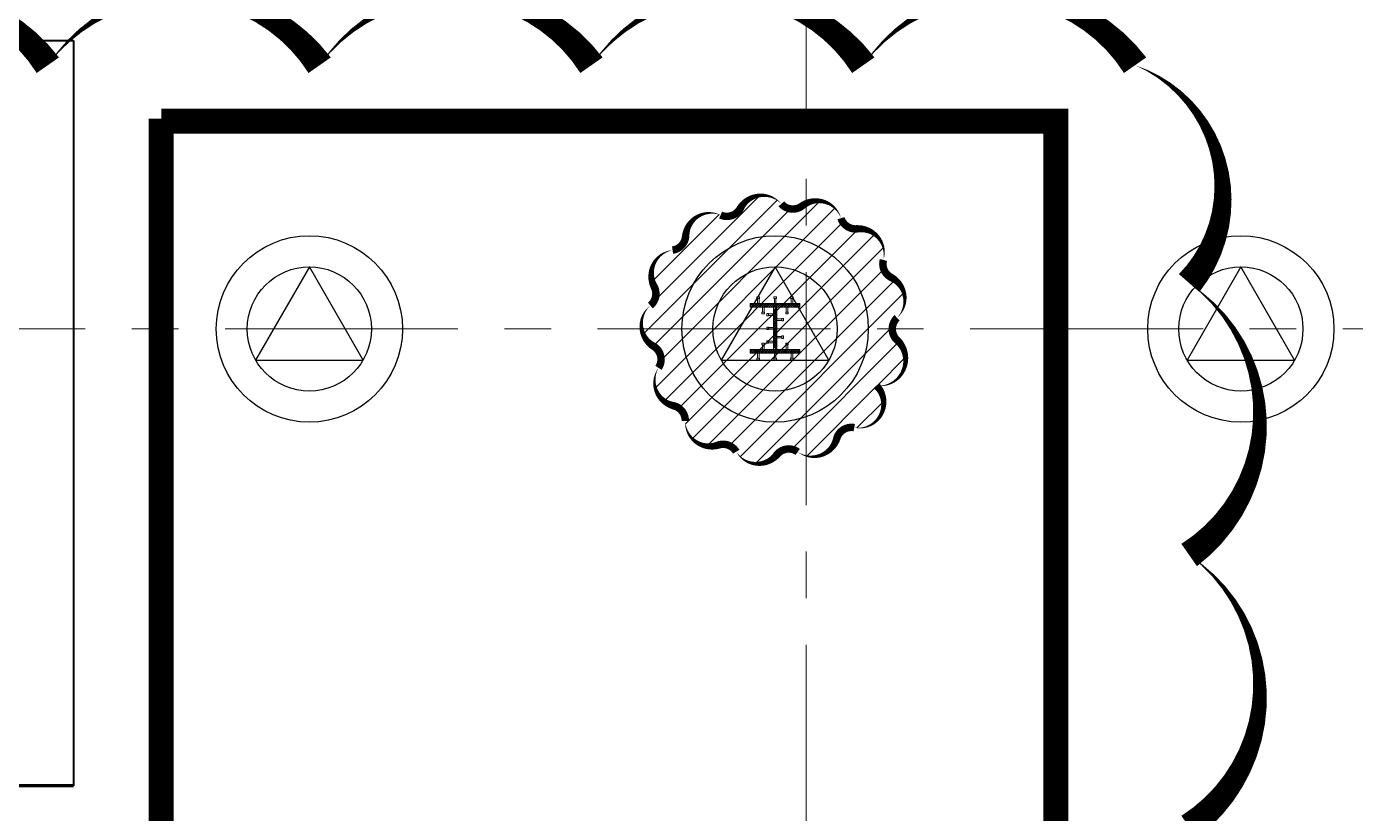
# Model space of a CAD drawing. Header units: millimetres. Extents: x -346728 to 1320345, y -537202 to -385966.
# Drawn here: x 420494 to 431194, y -420565 to -414233 of the extents above; entities that cross this region are included whole.
import ezdxf

# ---------------------------------------------------------------- set-up
doc = ezdxf.new("R2010")
doc.units = ezdxf.units.MM
doc.header["$LTSCALE"] = 100
doc.linetypes.add('ACAD_ISO04W100', pattern=[30, 24, -3, 0, -3])
doc.linetypes.add('X1326_GLB$0$CENTER', pattern=[2, 1.25, -0.25, 0.25, -0.25])
for name, color, linetype, lineweight in [('A-giao thong', 8, 'Continuous', 15), ('KCMANH', 8, 'Continuous', 13), ('KINGPOST', 5, 'Continuous', 20), ('X1326_GLB$0$A-tim', 8, 'X1326_GLB$0$CENTER', 9)]:
    doc.layers.add(name, color=color, linetype=linetype, lineweight=lineweight)
for name, color, linetype in [('hach', 253, 'Continuous'), ('HÀNG RÀO', 50, 'Continuous'), ('PL', 3, 'Continuous'), ('thep doc', 6, 'Continuous')]:
    doc.layers.add(name, color=color, linetype=linetype)
pattern_1 = [(45, (188543.33, 11377564.439), (-8.980256121, 8.980256121), []), (135, (188543.33, 11377564.439), (-8.980256121, -8.980256121), [])]

# ---------------------------------------------------------------- blocks, each defined once
blk = doc.blocks.new('LVL-KHUNGTEN')
blk.add_lwpolyline([(61072.9, 41092.8), (119123.5, 41092.8), (119123.5, 61.9), (61072.9, 61.9)], close=True)
blk = doc.blocks.new('KP50 TOI SAN L1')
at = {"ltscale": 0.1}
h = blk.add_hatch(color=3, dxfattribs=at)
h.dxf.hatch_style = 1
h.paths.add_polyline_path([(14, 171), (-14, 171), (-14, 142)])
h.paths.add_polyline_path([(-14, -142), (-14, -171), (14, -171)])
at = {"layer": 'KCMANH', "linetype": 'ByBlock'}
h = blk.add_hatch(dxfattribs=at)
h.set_pattern_fill('ANSI37', color=3, scale=4, style=0)
h.set_pattern_definition(pattern_1)
h.paths.add_polyline_path([(-200, 200), (-200, 171), (200, 171), (200, 200)])
h = blk.add_hatch(dxfattribs=at)
h.set_pattern_fill('ANSI37', color=3, scale=4, style=0)
h.set_pattern_definition([(45, (188728.93, 11377564.439), (-8.980256121, 8.980256121), []), (135, (188728.93, 11377564.439), (-8.980256121, -8.980256121), [])])
h.paths.add_polyline_path([(14, 171), (-14, 142), (-14, -142), (14, -171)])
h = blk.add_hatch(dxfattribs=at)
h.set_pattern_fill('ANSI37', color=3, scale=4, style=0)
h.set_pattern_definition(pattern_1)
h.paths.add_polyline_path([(-200, -171), (-200, -200), (200, -200), (200, -171)])
for p, q in [((-125, 253), (-146, 253)), ((-146, 240), (-146, 253)), ((-125, 240), (-146, 240)), ((-142, 200), (-142, 240)), ((-129, 200), (-129, 240)), ((-125, 240), (-125, 253)), ((-10, 253), (10, 253)), ((-10, 240), (-10, 253)), ((-10, 240), (10, 240)), ((-6, 200), (-6, 240)), ((6, 200), (6, 240)), ((10, 240), (10, 253)), ((125, 253), (146, 253)), ((125, 240), (125, 253)), ((125, 240), (146, 240)), ((129, 200), (129, 240)), ((142, 200), (142, 240)), ((146, 240), (146, 253)), ((-85, 131), (-106, 131)), ((-106, 131), (-106, 118)), ((-85, 118), (-106, 118)), ((-102, 171), (-102, 131)), ((-89, 171), (-89, 131)), ((-85, 131), (-85, 118)), ((-67, 100), (-67, 120)), ((-54, 120), (-67, 120)), ((-54, 100), (-54, 120)), ((-14, 116), (-54, 116)), ((85, 131), (106, 131)), ((85, 131), (85, 118)), ((85, 118), (106, 118)), ((89, 171), (89, 131)), ((102, 171), (102, 131)), ((106, 131), (106, 118)), ((-54, 100), (-67, 100)), ((-67, 10), (-67, -10)), ((-54, 10), (-67, 10)), ((-14, 104), (-54, 104)), ((-54, 10), (-54, -10)), ((-14, 6), (-54, 6)), ((14, 76), (54, 76)), ((14, 64), (54, 64)), ((54, 60), (54, 80)), ((54, 80), (67, 80)), ((54, 60), (67, 60)), ((67, 60), (67, 80)), ((-54, -10), (-67, -10)), ((-67, -100), (-67, -120)), ((-54, -100), (-67, -100)), ((-14, -6), (-54, -6)), ((-54, -100), (-54, -120)), ((-14, -104), (-54, -104)), ((14, -64), (54, -64)), ((14, -76), (54, -76)), ((54, -60), (54, -80)), ((54, -60), (67, -60)), ((54, -80), (67, -80)), ((67, -60), (67, -80)), ((-142, -200), (-142, -240)), ((-129, -200), (-129, -240)), ((-85, -118), (-106, -118)), ((-106, -131), (-106, -118)), ((-85, -131), (-106, -131)), ((-102, -171), (-102, -131)), ((-89, -171), (-89, -131)), ((-85, -131), (-85, -118)), ((-54, -120), (-67, -120)), ((-14, -116), (-54, -116)), ((-6, -200), (-6, -240)), ((6, -200), (6, -240)), ((85, -118), (106, -118)), ((85, -131), (85, -118)), ((85, -131), (106, -131)), ((89, -171), (89, -131)), ((102, -171), (102, -131)), ((106, -131), (106, -118)), ((129, -200), (129, -240)), ((142, -200), (142, -240)), ((-125, -240), (-146, -240)), ((-146, -240), (-146, -253)), ((-125, -253), (-146, -253)), ((-125, -240), (-125, -253)), ((-10, -240), (10, -240)), ((-10, -240), (-10, -253)), ((-10, -253), (10, -253)), ((10, -240), (10, -253)), ((125, -240), (146, -240)), ((125, -240), (125, -253)), ((125, -253), (146, -253)), ((146, -240), (146, -253))]:
    blk.add_line(p, q, dxfattribs=at)
at = {"layer": 'KCMANH', "color": 3, "linetype": 'ByBlock'}
blk.add_line((-200, 200), (200, 200), dxfattribs=at)
at = {"layer": 'KINGPOST', "color": 3, "linetype": 'ByBlock'}
for p, q in [((-200, 171), (-200, 200)), ((-200, 171), (200, 171)), ((-14, 171), (-14, -171)), ((-14, 142), (14, 171)), ((14, 171), (14, -171)), ((200, 171), (200, 200)), ((-200, -171), (200, -171)), ((-200, -171), (-200, -200)), ((-200, -200), (200, -200)), ((-14, -142), (14, -171)), ((200, -171), (200, -200))]:
    blk.add_line(p, q, dxfattribs=at)
at = {"layer": 'KINGPOST', "color": 6, "linetype": 'ByBlock'}
blk.add_lwpolyline([(-14, 0), (14, 0)], dxfattribs=at)
blk = doc.blocks.new('B1 Kingpost Layout Plan1')
at = {"layer": 'KCMANH', "linetype": 'ByBlock'}
blk.add_blockref('KP50 TOI SAN L1', (55925, -1896, 0), dxfattribs=at)
blk = doc.blocks.new('tank01')
at = {"color": 1, "linetype": 'ACAD_ISO04W100', "lineweight": 100}
blk.add_line((583556.434, 2323786.694), (583543.663, 2323777.055), dxfattribs=at)
at = {"layer": 'HÀNG RÀO', "color": 1, "lineweight": 40}
for p, q in [((583540.049, 2323781.844), (583552.819, 2323791.483)), ((583552.819, 2323791.483), (583556.434, 2323786.694))]:
    blk.add_line(p, q, dxfattribs=at)

msp = doc.modelspace()

# ---------------------------------------------------------------- hatches: boundary and pattern name
at = {"ltscale": 0.1}
h = msp.add_hatch(color=3, dxfattribs=at)
h.dxf.hatch_style = 1
h.paths.add_polyline_path([(426535.6, -416495.4), (426506.8, -416495.4), (426506.8, -416524.2)])
h.paths.add_polyline_path([(426506.8, -416809), (426506.8, -416837.8), (426535.6, -416837.8)])
at = {"layer": 'A-giao thong', "transparency": 33554572}
h = msp.add_hatch(dxfattribs=at)
h.set_pattern_fill('ANSI31', color=256, scale=1000)
h.set_pattern_definition([(45, (388172.19, -513923.21), (-88.38835, 88.38835), [])])
edge = h.paths.add_edge_path()
edge.add_arc((427366.3, -416430.9), 200.1, 313.189, 423.189)
edge.add_arc((427512.1, -416142.4), 123.2, 165.32463, 243.189, ccw=False)
edge.add_arc((427199.1, -416060.4), 200.3, 345.32463, 455.32463)
edge.add_arc((427169.1, -415738.3), 123.2, 197.45235, 275.32463, ccw=False)
edge.add_arc((426860.6, -415835.3), 200.2, 17.45235, 127.45235)
edge.add_arc((426663.9, -415578.5), 123.2, 221.33742, 307.45235, ccw=False)
edge.add_arc((426418.8, -415794.1), 203.2, 41.33742, 151.33742)
edge.add_arc((426132.5, -415637.5), 123.2, 245.97207, 331.33742, ccw=False)
edge.add_arc((426000.8, -415933), 200.3, 65.97207, 175.97207)
edge.add_arc((425678.1, -415910.2), 123.2, 278.09941, 355.97207, ccw=False)
edge.add_arc((425723.7, -416230.5), 200.3, 98.09941, 208.09941)
edge.add_arc((425438.3, -416382.9), 123.2, -50.51419, 28.09941, ccw=False)
edge.add_arc((425644.2, -416632.8), 200.7, 129.48581, 239.48581)
edge.add_arc((425479.8, -416911.8), 123.2, -33.38585, 59.48581, ccw=False)
edge.add_arc((425749.8, -417089.7), 200.1, 146.61415, 256.61415)
edge.add_arc((425674.9, -417404.2), 123.2, -1.25134, 76.61415, ccw=False)
edge.add_arc((425998.4, -417411.3), 200.3, 178.74866, 288.74866)
edge.add_arc((426102.3, -417717.6), 123.2, 30.87684, 108.74866, ccw=False)
edge.add_arc((426379.9, -417551.6), 200.2, 210.87684, 320.87684)
edge.add_arc((426630.8, -417755.7), 123.2, 54.01227, 140.87684, ccw=False)
edge.add_arc((426822.6, -417491.7), 203.1, 234.01227, 344.01227)
edge.add_arc((427136.3, -417581.6), 123.2, 79.39644, 164.01227, ccw=False)
edge.add_arc((427195.8, -417263.6), 200.3, 259.39644, 404.1286)
edge.add_arc((427360.7, -416913.3), 212, 264.27964, 407.39823)
edge.add_arc((427587.5, -416666.6), 123.2, 133.189, 227.39823, ccw=False)
at = {"layer": 'hach'}
h = msp.add_hatch(dxfattribs=at)
h.set_pattern_fill('ANSI31', color=256, scale=70)
h.set_pattern_definition([(45, (342151.22, -508591.22), (-157.15448, 157.15448), [])])
h.paths.add_polyline_path([(362433.4, -410142.2), (348853.9, -428107.5), (376146.7, -501359), (382446.8, -503970.9), (458369.1, -469396.6), (462927.9, -462329.4), (462919.8, -415142.7), (457917.8, -410142.2)])
h.paths.add_polyline_path([(363030.6, -411342.2), (350208.3, -428305.7), (377088.8, -500450.6), (382424.3, -502662.6), (457551.5, -468450.4), (461727.8, -461976.1), (461719.7, -415639.4), (457420.9, -411342.2)], flags=16)
h = msp.add_hatch(dxfattribs=at)
h.set_pattern_fill('AR-CONC', color=256, scale=4)
h.set_pattern_definition([(50, (342151.2, -508591.2), (728.7387, -63.7563), [76.2, -838.2]), (355, (342151.2, -508591.2), (-140.9737, 764.2274), [60.96, -670.5623]), (100.45144, (342211.95, -508596.54), (587.765, 700.471), [64.76, -712.361]), (46.1842, (342151.2, -508388), (1084.316, -168.1693), [114.3, -1257.3]), (96.63556, (342241.6, -508402), (949.6165, 989.7045), [97.14, -1068.5424]), (351.18415, (342151.2, -508388), (949.6165, 989.7045), [91.44, -1005.839]), (21, (342252.8, -508438.8), (606.4576, -409.0608), [76.2, -838.2]), (326, (342252.8, -508438.8), (247.208, 736.752), [60.96, -670.56]), (71.45144, (342303.36, -508472.9), (853.6657, 327.691), [64.76, -712.3598]), (37.5, (342151.22, -508591.22), (12.3544, 338.22016), [0, -662.432, 0, -680.72, 0, -673.1]), (7.5, (342151.22, -508591.22), (267.27865, 400.7223), [0, -388.112, 0, -647.192, 0, -256.54]), (327.5, (341924.65, -508591.22), (542.3624, -22.91498), [0, -254, 0, -792.48, 0, -1051.56]), (317.5, (341823.05, -508591.2), (592.5167, 101.706), [0, -330.2, 0, -526.288, 0, -746.76])])
h.paths.add_polyline_path([(362433.4, -410142.2), (348853.9, -428107.5), (376146.7, -501359), (382446.8, -503970.9), (458369.1, -469396.6), (462927.9, -462329.4), (462919.8, -415142.7), (457917.8, -410142.2)])
h.paths.add_polyline_path([(363030.6, -411342.2), (350208.3, -428305.7), (377088.8, -500450.6), (382424.3, -502662.6), (457551.5, -468450.4), (461727.8, -461976.1), (461719.7, -415639.4), (457420.9, -411342.2)], flags=16)

# ---------------------------------------------------------------- linework, layer by layer
at = {"elevation": -1404.9}
msp.add_lwpolyline([(418477.1, -414544, 0, 218.9, -0.5205671), (420665.6, -414544, 0, 218.9, -0.5205671), (422854.1, -414544, 0, 218.9, -0.5205671), (425042.7, -414544, 0, 218.9, -0.5205671), (427231.2, -414544, 0, 218.9, -0.5205671), (429419.7, -414544, 0, 218.9, -0.5205671), (429855, -416297.2, 0, 218.9, -0.5205671), (429855, -418485.7, 0, 218.9, -0.5205671), (429855, -420674.2, 0, 218.9, -0.5205671), (429855, -422862.7, 0, 218.9, -0.5205671), (429855, -425051.2, 0, 218.9, -0.5205671), (429855, -427239.7, 0, 218.9, -0.5205671), (429855, -429428.2, 0, 218.9, -0.5205671), (429855, -431616.7, 0, 218.9, -0.5205671), (429855, -433805.3, 0, 218.9, -0.5205671), (429855, -435993.8, 0, 218.9, -0.5205671), (429700.3, -438027.6, 0, 218.9, -0.5205671), (427511.8, -438027.6, 0, 218.9, -0.5205671), (425323.3, -438027.6, 0, 218.9, -0.5205671), (423134.8, -438027.6, 0, 218.9, -0.5205671), (420946.3, -438027.6, 0, 218.9, -0.5205671), (418757.8, -438027.6, 0, 218.9, -0.5205671)], format="xyseb", dxfattribs=at)
at = {"color": 5, "elevation": -2718.3}
msp.add_lwpolyline([(427503.2, -416576.8, 0, 60, 0.5205671), (427456.5, -416252.3, 60, 60, -0.3534527), (427392.9, -416111.2, 0, 60, 0.5205671), (427180.5, -415860.9, 60, 60, -0.3534915), (427051.6, -415775.2, 0, 60, 0.5205671), (426738.8, -415676.3, 60, 60, -0.3944899), (426571.4, -415659.9, 0, 60, 0.520567), (426240.5, -415696.6, 60, 60, -0.3907151), (426082.3, -415750, 0, 60, 0.520567), (425801, -415918.9, 60, 60, -0.3534934), (425695.5, -416032.2, 0, 60, 0.5205671), (425547, -416324.9, 60, 60, -0.3571345), (425516.7, -416478, 0, 60, 0.520567), (425542.4, -416805.7, 60, 60, -0.4289707), (425582.7, -416979.6, 0, 60, 0.520567), (425703.4, -417284.4, 60, 60, -0.3534582), (425798.1, -417406.9, 0, 60, 0.520567), (426062.8, -417601, 60, 60, -0.3534893), (426208.1, -417654.4, 0, 60, 0.5205671), (426535.3, -417678, 60, 60, -0.3982747), (426703.2, -417656, 0, 60, 0.520567), (427017.8, -417547.6, 60, 60, -0.3869502), (427158.9, -417460.5, 0, 60, 0.7314349), (427339.5, -417124.2, 0, 60, 0.7206829), (427504.1, -416757.2, 60, 60, -0.4358983)], format="xyseb", close=True, dxfattribs=at)
at = {"layer": 'PL', "elevation": -1404.9}
for points in [[(422338.1, -416916.6), (423204.2, -416916.6), (422771.2, -416166.6)], [(422338.1, -416916.6), (423204.2, -416916.6), (422771.2, -416166.6)], [(426088.1, -416916.6), (426954.2, -416916.6), (426521.2, -416166.6)], [(426088.1, -416916.6), (426954.2, -416916.6), (426521.2, -416166.6)], [(429838.1, -416916.6), (430704.2, -416916.6), (430271.2, -416166.6)], [(429838.1, -416916.6), (430704.2, -416916.6), (430271.2, -416166.6)]]:
    msp.add_lwpolyline(points, close=True, dxfattribs=at)
at = {"layer": 'PL'}
for centre, radius in [((422771.2, -416666.6, -1404.9), 750), ((422771.2, -416666.6, -1404.9), 750), ((426521.2, -416666.6, -1404.9), 750), ((426521.2, -416666.6, -1404.9), 750), ((430271.2, -416666.6, -1404.9), 750), ((430271.2, -416666.6, -1404.9), 750), ((422771.2, -416666.6, -1404.9), 500), ((422771.2, -416666.6, -1404.9), 500), ((426521.2, -416666.6, -1404.9), 500), ((426521.2, -416666.6, -1404.9), 500), ((430271.2, -416666.6, -1404.9), 500), ((430271.2, -416666.6, -1404.9), 500)]:
    msp.add_circle(centre, radius, dxfattribs=at)
at = {"layer": 'thep doc', "const_width": 200}
for points, elevation in [([(421578.5, -414975.1), (421578.5, -439438.7), (412302.2, -439438.7), (412302.2, -418900.9), (405967.3, -418900.9), (405967.3, -445161)], -3876.7), ([(428781.2, -439891.6), (428781.2, -414993.6), (421578.5, -414993.6)], -1404.9)]:
    msp.add_lwpolyline(points, dxfattribs=dict(at, elevation=elevation))
at = {"layer": 'X1326_GLB$0$A-tim', "ltscale": 15}
for p, q in [((426771.2, -398208.6, -1404.9), (426771.2, -512162.7, -1404.9)), ((341092.1, -416666.6, -1404.9), (475778.7, -416666.6, -1404.9))]:
    msp.add_line(p, q, dxfattribs=at)

# ---------------------------------------------------------------- block references
at = {"extrusion": (0.00597, -2.28885e-18, 0.999982), "xscale": 3.385207865094198, "yscale": 3.385207865094198, "zscale": 3.385207865094198}
msp.add_blockref('LVL-KHUNGTEN', (112985.2, -525073.6, 1027.7), dxfattribs=at)
msp.add_blockref('B1 Kingpost Layout Plan1', (370596.3, -414766, -1404.9))
at = {"layer": 'HÀNG RÀO', "color": 1, "lineweight": 40, "xscale": 999.9999999999977, "yscale": 999.9999999999977, "zscale": 999.9999999999977, "rotation": 322.9548993539203}
msp.add_blockref('tank01', (-1865301588.9, -1503617740.6, -1404.9), dxfattribs=at)

doc.saveas('drawing.dxf')
